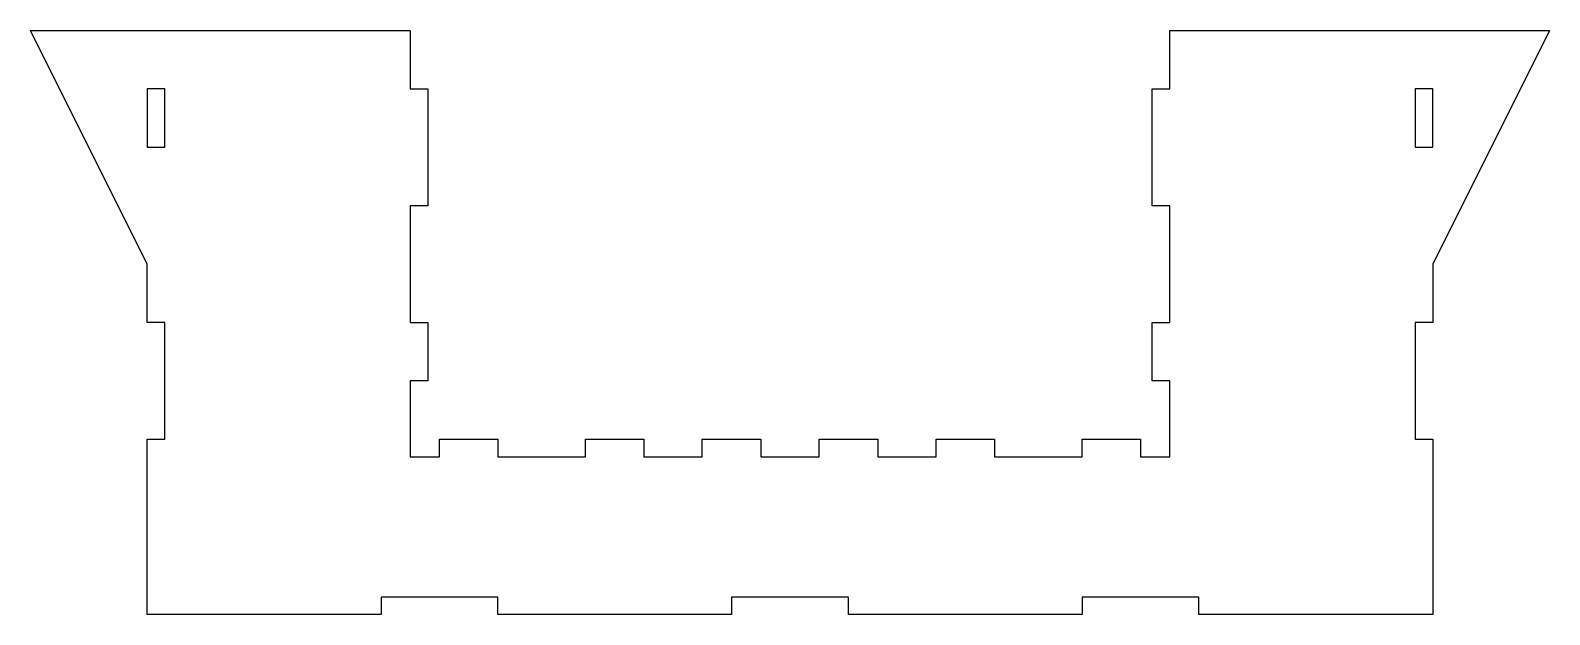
# Model space of a CAD drawing. Extents: x -130 to 130, y -50 to 50.
import ezdxf

# ---------------------------------------------------------------- set-up
doc = ezdxf.new("R2010")
doc.units = 0

msp = doc.modelspace()

# ---------------------------------------------------------------- linework, layer by layer
at = {"layer": '1', "color": 1}
for p, q in [((-130.004, 50.003), (-130, 50.005)), ((-130.004, 49.998), (-130.004, 50.003)), ((-110.005, 9.999), (-130.004, 49.998)), ((-130, 50.005), (-65, 50.005)), ((-65, 50.005), (-64.996, 50.004)), ((-64.996, 50.004), (-64.995, 50)), ((-64.995, 50), (-64.995, 40.005)), ((64.995, 50), (64.996, 50.004)), ((64.995, 40.005), (64.995, 50)), ((64.996, 50.004), (65, 50.005)), ((65, 50.005), (107.005, 50.005)), ((107.005, 50.005), (130, 50.005)), ((130.004, 49.998), (110.005, 9.999)), ((130, 50.005), (130.004, 50.003)), ((130.004, 50.003), (130.004, 49.998)), ((-107.005, 39.995), (-109.995, 39.995)), ((-109.995, 39.995), (-109.995, 30.005)), ((-107.005, 39.956), (-107.005, 39.995)), ((-107.005, 30.005), (-107.005, 39.956)), ((-64.995, 40.005), (-62, 40.005)), ((-62, 40.005), (-61.996, 40.004)), ((-61.996, 40.004), (-61.995, 40)), ((-61.995, 40), (-61.995, 20)), ((61.995, 40), (61.996, 40.004)), ((61.995, 20), (61.995, 40)), ((61.996, 40.004), (62, 40.005)), ((62, 40.005), (64.995, 40.005)), ((107.044, 39.995), (107.005, 39.995)), ((107.005, 39.995), (107.005, 30.005)), ((109.995, 39.995), (107.044, 39.995)), ((109.995, 30.005), (109.995, 39.995)), ((-109.995, 30.005), (-107.005, 30.005)), ((107.005, 30.005), (109.995, 30.005)), ((-62, 19.995), (-64.995, 19.995)), ((-64.995, 19.995), (-64.995, 0.005)), ((-61.996, 19.996), (-62, 19.995)), ((-61.995, 20), (-61.996, 19.996)), ((61.996, 19.996), (61.995, 20)), ((62, 19.995), (61.996, 19.996)), ((64.995, 19.995), (62, 19.995)), ((64.995, 0.005), (64.995, 19.995)), ((-110.005, 0), (-110.005, 9.999)), ((110.005, 9.999), (110.005, 0)), ((-110.004, -0.004), (-110.005, 0)), ((-64.995, 0.005), (-62, 0.005)), ((-62, 0.005), (-61.996, 0.004)), ((-61.996, 0.004), (-61.995, 0)), ((-61.995, 0), (-61.995, -10)), ((61.995, 0), (61.996, 0.004)), ((61.995, -10), (61.995, 0)), ((61.996, 0.004), (62, 0.005)), ((62, 0.005), (64.995, 0.005)), ((110.005, 0), (110.004, -0.004)), ((-110, -0.005), (-110.004, -0.004)), ((-107.005, -0.005), (-110, -0.005)), ((-107.005, -19.995), (-107.005, -0.005)), ((110, -0.005), (107.005, -0.005)), ((107.005, -0.005), (107.005, -19.995)), ((110.004, -0.004), (110, -0.005)), ((-62, -10.005), (-64.995, -10.005)), ((-64.995, -10.005), (-64.995, -22.995)), ((-61.996, -10.004), (-62, -10.005)), ((-61.995, -10), (-61.996, -10.004)), ((61.996, -10.004), (61.995, -10)), ((62, -10.005), (61.996, -10.004)), ((64.995, -10.005), (62, -10.005)), ((64.995, -22.995), (64.995, -10.005)), ((-110.005, -20), (-110.004, -19.996)), ((-110.005, -50), (-110.005, -20)), ((-110.004, -19.996), (-110, -19.995)), ((-110, -19.995), (-107.005, -19.995)), ((-60.005, -20), (-60.004, -19.996)), ((-60.005, -22.995), (-60.005, -20)), ((-60.004, -19.996), (-60, -19.995)), ((-60, -19.995), (-50, -19.995)), ((-50, -19.995), (-49.996, -19.996)), ((-49.996, -19.996), (-49.995, -20)), ((-49.995, -20), (-49.995, -22.995)), ((-35.005, -20), (-35.004, -19.996)), ((-35.005, -22.995), (-35.005, -20)), ((-35.004, -19.996), (-35, -19.995)), ((-35, -19.995), (-25, -19.995)), ((-25, -19.995), (-24.996, -19.996)), ((-24.996, -19.996), (-24.995, -20)), ((-24.995, -20), (-24.995, -22.995)), ((-15.005, -20), (-15.004, -19.996)), ((-15.005, -22.995), (-15.005, -20)), ((-15.004, -19.996), (-15, -19.995)), ((-15, -19.995), (-5, -19.995)), ((-5, -19.995), (-4.996, -19.996)), ((-4.996, -19.996), (-4.995, -20)), ((-4.995, -20), (-4.995, -22.995)), ((4.995, -20), (4.996, -19.996)), ((4.995, -22.995), (4.995, -20)), ((4.996, -19.996), (5, -19.995)), ((5, -19.995), (15, -19.995)), ((15, -19.995), (15.004, -19.996)), ((15.004, -19.996), (15.005, -20)), ((15.005, -20), (15.005, -22.995)), ((24.995, -20), (24.996, -19.996)), ((24.995, -22.995), (24.995, -20)), ((24.996, -19.996), (25, -19.995)), ((25, -19.995), (35, -19.995)), ((35, -19.995), (35.004, -19.996)), ((35.004, -19.996), (35.005, -20)), ((35.005, -20), (35.005, -22.995)), ((49.995, -20), (49.996, -19.996)), ((49.995, -22.995), (49.995, -20)), ((49.996, -19.996), (50, -19.995)), ((50, -19.995), (60, -19.995)), ((60, -19.995), (60.004, -19.996)), ((60.004, -19.996), (60.005, -20)), ((60.005, -20), (60.005, -22.995)), ((107.005, -19.995), (110, -19.995)), ((110, -19.995), (110.004, -19.996)), ((110.004, -19.996), (110.005, -20)), ((110.005, -20), (110.005, -50)), ((-64.995, -22.995), (-60.005, -22.995)), ((-49.995, -22.995), (-35.005, -22.995)), ((-24.995, -22.995), (-15.005, -22.995)), ((-4.995, -22.995), (4.995, -22.995)), ((15.005, -22.995), (24.995, -22.995)), ((35.005, -22.995), (49.995, -22.995)), ((60.005, -22.995), (64.995, -22.995)), ((-50.005, -47.005), (-69.995, -47.005)), ((-69.995, -47.005), (-69.995, -50)), ((-50.005, -50), (-50.005, -47.005)), ((9.995, -47.005), (-9.995, -47.005)), ((-9.995, -47.005), (-9.995, -50)), ((9.995, -50), (9.995, -47.005)), ((69.995, -47.005), (50.005, -47.005)), ((50.005, -47.005), (50.005, -50)), ((69.995, -50), (69.995, -47.005)), ((-110.004, -50.004), (-110.005, -50)), ((-110, -50.005), (-110.004, -50.004)), ((-70, -50.005), (-110, -50.005)), ((-69.996, -50.004), (-70, -50.005)), ((-69.995, -50), (-69.996, -50.004)), ((-50.004, -50.004), (-50.005, -50)), ((-50, -50.005), (-50.004, -50.004)), ((-10, -50.005), (-50, -50.005)), ((-9.996, -50.004), (-10, -50.005)), ((-9.995, -50), (-9.996, -50.004)), ((9.996, -50.004), (9.995, -50)), ((10, -50.005), (9.996, -50.004)), ((50, -50.005), (10, -50.005)), ((50.004, -50.004), (50, -50.005)), ((50.005, -50), (50.004, -50.004)), ((69.996, -50.004), (69.995, -50)), ((70, -50.005), (69.996, -50.004)), ((110, -50.005), (70, -50.005)), ((110.004, -50.004), (110, -50.005)), ((110.005, -50), (110.004, -50.004))]:
    msp.add_line(p, q, dxfattribs=at)

doc.saveas('drawing.dxf')
